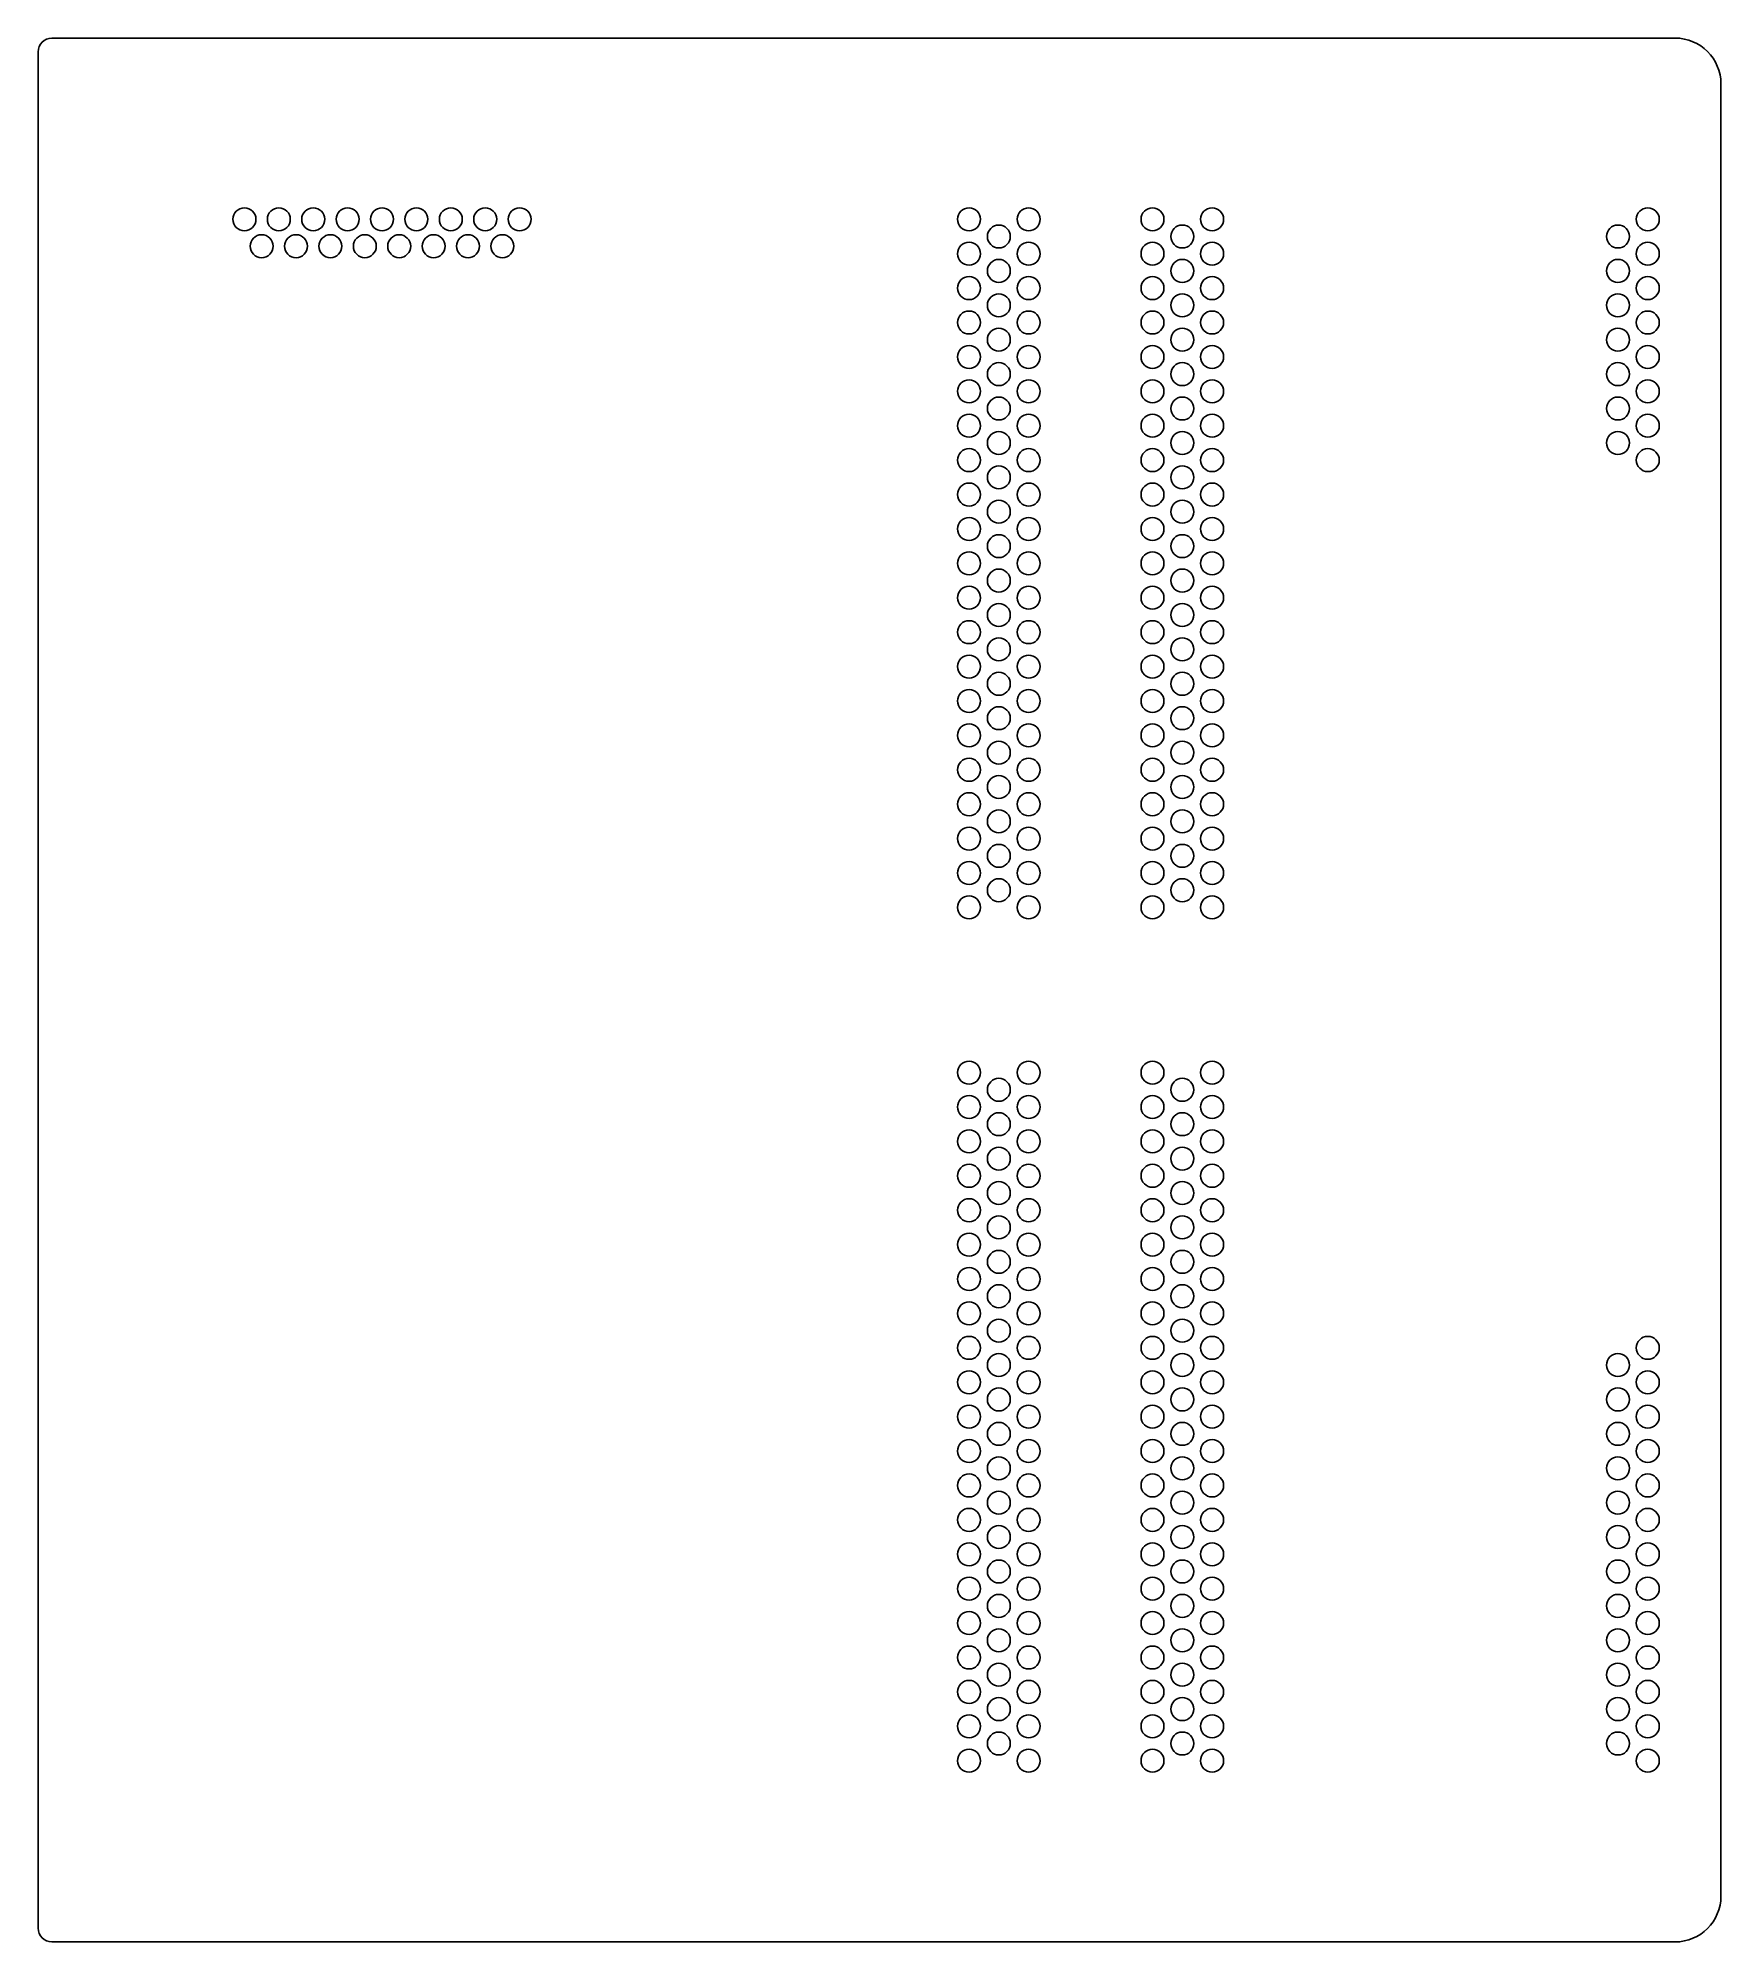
# Model space of a CAD drawing. Header units: millimetres. Extents: x -185 to 182, y -208 to 208.
import ezdxf

# ---------------------------------------------------------------- set-up
doc = ezdxf.new("R2010")
doc.units = ezdxf.units.MM

msp = doc.modelspace()

# ---------------------------------------------------------------- linework, layer by layer
at = {"color": 7, "linetype": 'Continuous', "lineweight": 25}
for p, q in [((-185, -204.5), (-185, 204.5)), ((-182, 207.5), (171.95, 207.5)), ((181.95, 197.5), (181.95, -197.5)), ((-182, -207.5), (171.95, -207.5))]:
    msp.add_line(p, q, dxfattribs=at)
for centre in [(-140, 168), (-132.5, 168), (-125, 168), (-117.5, 168), (-110, 168), (-102.5, 168), (-95, 168), (-87.5, 168), (-80, 168), (18, 168), (31, 168), (58, 168), (71, 168), (166, 168), (24.5, 164.25), (64.5, 164.25), (159.5, 164.25), (-136.25, 162.13), (-128.75, 162.13), (-121.25, 162.13), (-113.75, 162.13), (-106.25, 162.13), (-98.75, 162.13), (-91.25, 162.13), (-83.75, 162.13), (18, 160.5), (31, 160.5), (58, 160.5), (71, 160.5), (166, 160.5), (24.5, 156.75), (64.5, 156.75), (159.5, 156.75), (18, 153), (31, 153), (58, 153), (71, 153), (166, 153), (24.5, 149.25), (64.5, 149.25), (159.5, 149.25), (18, 145.5), (31, 145.5), (58, 145.5), (71, 145.5), (166, 145.5), (24.5, 141.75), (64.5, 141.75), (159.5, 141.75), (18, 138), (31, 138), (58, 138), (71, 138), (166, 138), (18, 130.5), (24.5, 134.25), (31, 130.5), (58, 130.5), (64.5, 134.25), (71, 130.5), (159.5, 134.25), (166, 130.5), (24.5, 126.75), (64.5, 126.75), (159.5, 126.75), (18, 123), (31, 123), (58, 123), (71, 123), (166, 123), (24.5, 119.25), (64.5, 119.25), (159.5, 119.25), (18, 115.5), (31, 115.5), (58, 115.5), (71, 115.5), (166, 115.5), (24.5, 111.75), (64.5, 111.75), (18, 108), (31, 108), (58, 108), (71, 108), (24.5, 104.25), (64.5, 104.25), (18, 100.5), (31, 100.5), (58, 100.5), (71, 100.5), (18, 93), (24.5, 96.75), (31, 93), (58, 93), (64.5, 96.75), (71, 93), (24.5, 89.25), (64.5, 89.25), (18, 85.5), (31, 85.5), (58, 85.5), (71, 85.5), (24.5, 81.75), (64.5, 81.75), (18, 78), (31, 78), (58, 78), (71, 78), (24.5, 74.25), (64.5, 74.25), (18, 70.5), (31, 70.5), (58, 70.5), (71, 70.5), (24.5, 66.75), (64.5, 66.75), (18, 63), (31, 63), (58, 63), (71, 63), (24.5, 59.25), (64.5, 59.25), (18, 55.5), (24.5, 51.75), (31, 55.5), (58, 55.5), (64.5, 51.75), (71, 55.5), (18, 48), (31, 48), (58, 48), (71, 48), (24.5, 44.25), (64.5, 44.25), (18, 40.5), (31, 40.5), (58, 40.5), (71, 40.5), (24.5, 36.75), (64.5, 36.75), (18, 33), (31, 33), (58, 33), (71, 33), (24.5, 29.25), (64.5, 29.25), (18, 25.5), (31, 25.5), (58, 25.5), (71, 25.5), (24.5, 21.75), (64.5, 21.75), (18, 18), (31, 18), (58, 18), (71, 18), (18, -18), (31, -18), (58, -18), (71, -18), (24.5, -21.75), (64.5, -21.75), (18, -25.5), (31, -25.5), (58, -25.5), (71, -25.5), (24.5, -29.25), (64.5, -29.25), (18, -33), (31, -33), (58, -33), (71, -33), (24.5, -36.75), (64.5, -36.75), (18, -40.5), (31, -40.5), (58, -40.5), (71, -40.5), (18, -48), (24.5, -44.25), (31, -48), (58, -48), (64.5, -44.25), (71, -48), (24.5, -51.75), (64.5, -51.75), (18, -55.5), (31, -55.5), (58, -55.5), (71, -55.5), (24.5, -59.25), (64.5, -59.25), (18, -63), (31, -63), (58, -63), (71, -63), (24.5, -66.75), (64.5, -66.75), (18, -70.5), (31, -70.5), (58, -70.5), (71, -70.5), (24.5, -74.25), (64.5, -74.25), (18, -78), (31, -78), (58, -78), (71, -78), (166, -78), (18, -85.5), (24.5, -81.75), (31, -85.5), (58, -85.5), (64.5, -81.75), (71, -85.5), (159.5, -81.75), (166, -85.5), (24.5, -89.25), (64.5, -89.25), (159.5, -89.25), (18, -93), (31, -93), (58, -93), (71, -93), (166, -93), (24.5, -96.75), (64.5, -96.75), (159.5, -96.75), (18, -100.5), (31, -100.5), (58, -100.5), (71, -100.5), (166, -100.5), (24.5, -104.25), (64.5, -104.25), (159.5, -104.25), (18, -108), (31, -108), (58, -108), (71, -108), (166, -108), (24.5, -111.75), (64.5, -111.75), (159.5, -111.75), (18, -115.5), (31, -115.5), (58, -115.5), (71, -115.5), (166, -115.5), (24.5, -119.25), (64.5, -119.25), (159.5, -119.25), (18, -123), (24.5, -126.75), (31, -123), (58, -123), (64.5, -126.75), (71, -123), (159.5, -126.75), (166, -123), (18, -130.5), (31, -130.5), (58, -130.5), (71, -130.5), (166, -130.5), (24.5, -134.25), (64.5, -134.25), (159.5, -134.25), (18, -138), (31, -138), (58, -138), (71, -138), (166, -138), (24.5, -141.75), (64.5, -141.75), (159.5, -141.75), (18, -145.5), (31, -145.5), (58, -145.5), (71, -145.5), (166, -145.5), (24.5, -149.25), (64.5, -149.25), (159.5, -149.25), (18, -153), (31, -153), (58, -153), (71, -153), (166, -153), (24.5, -156.75), (64.5, -156.75), (159.5, -156.75), (18, -160.5), (24.5, -164.25), (31, -160.5), (58, -160.5), (64.5, -164.25), (71, -160.5), (159.5, -164.25), (166, -160.5), (18, -168), (31, -168), (58, -168), (71, -168), (166, -168)]:
    msp.add_circle(centre, 2.5, dxfattribs=at)
for centre, radius, start, end in [((-182, 204.5), 3, 90, 180), ((171.95, 197.5), 10, 0, 90), ((171.95, -197.5), 10, 270, 0), ((-182, -204.5), 3, 180, 270)]:
    msp.add_arc(centre, radius, start, end, dxfattribs=at)

doc.saveas('drawing.dxf')
